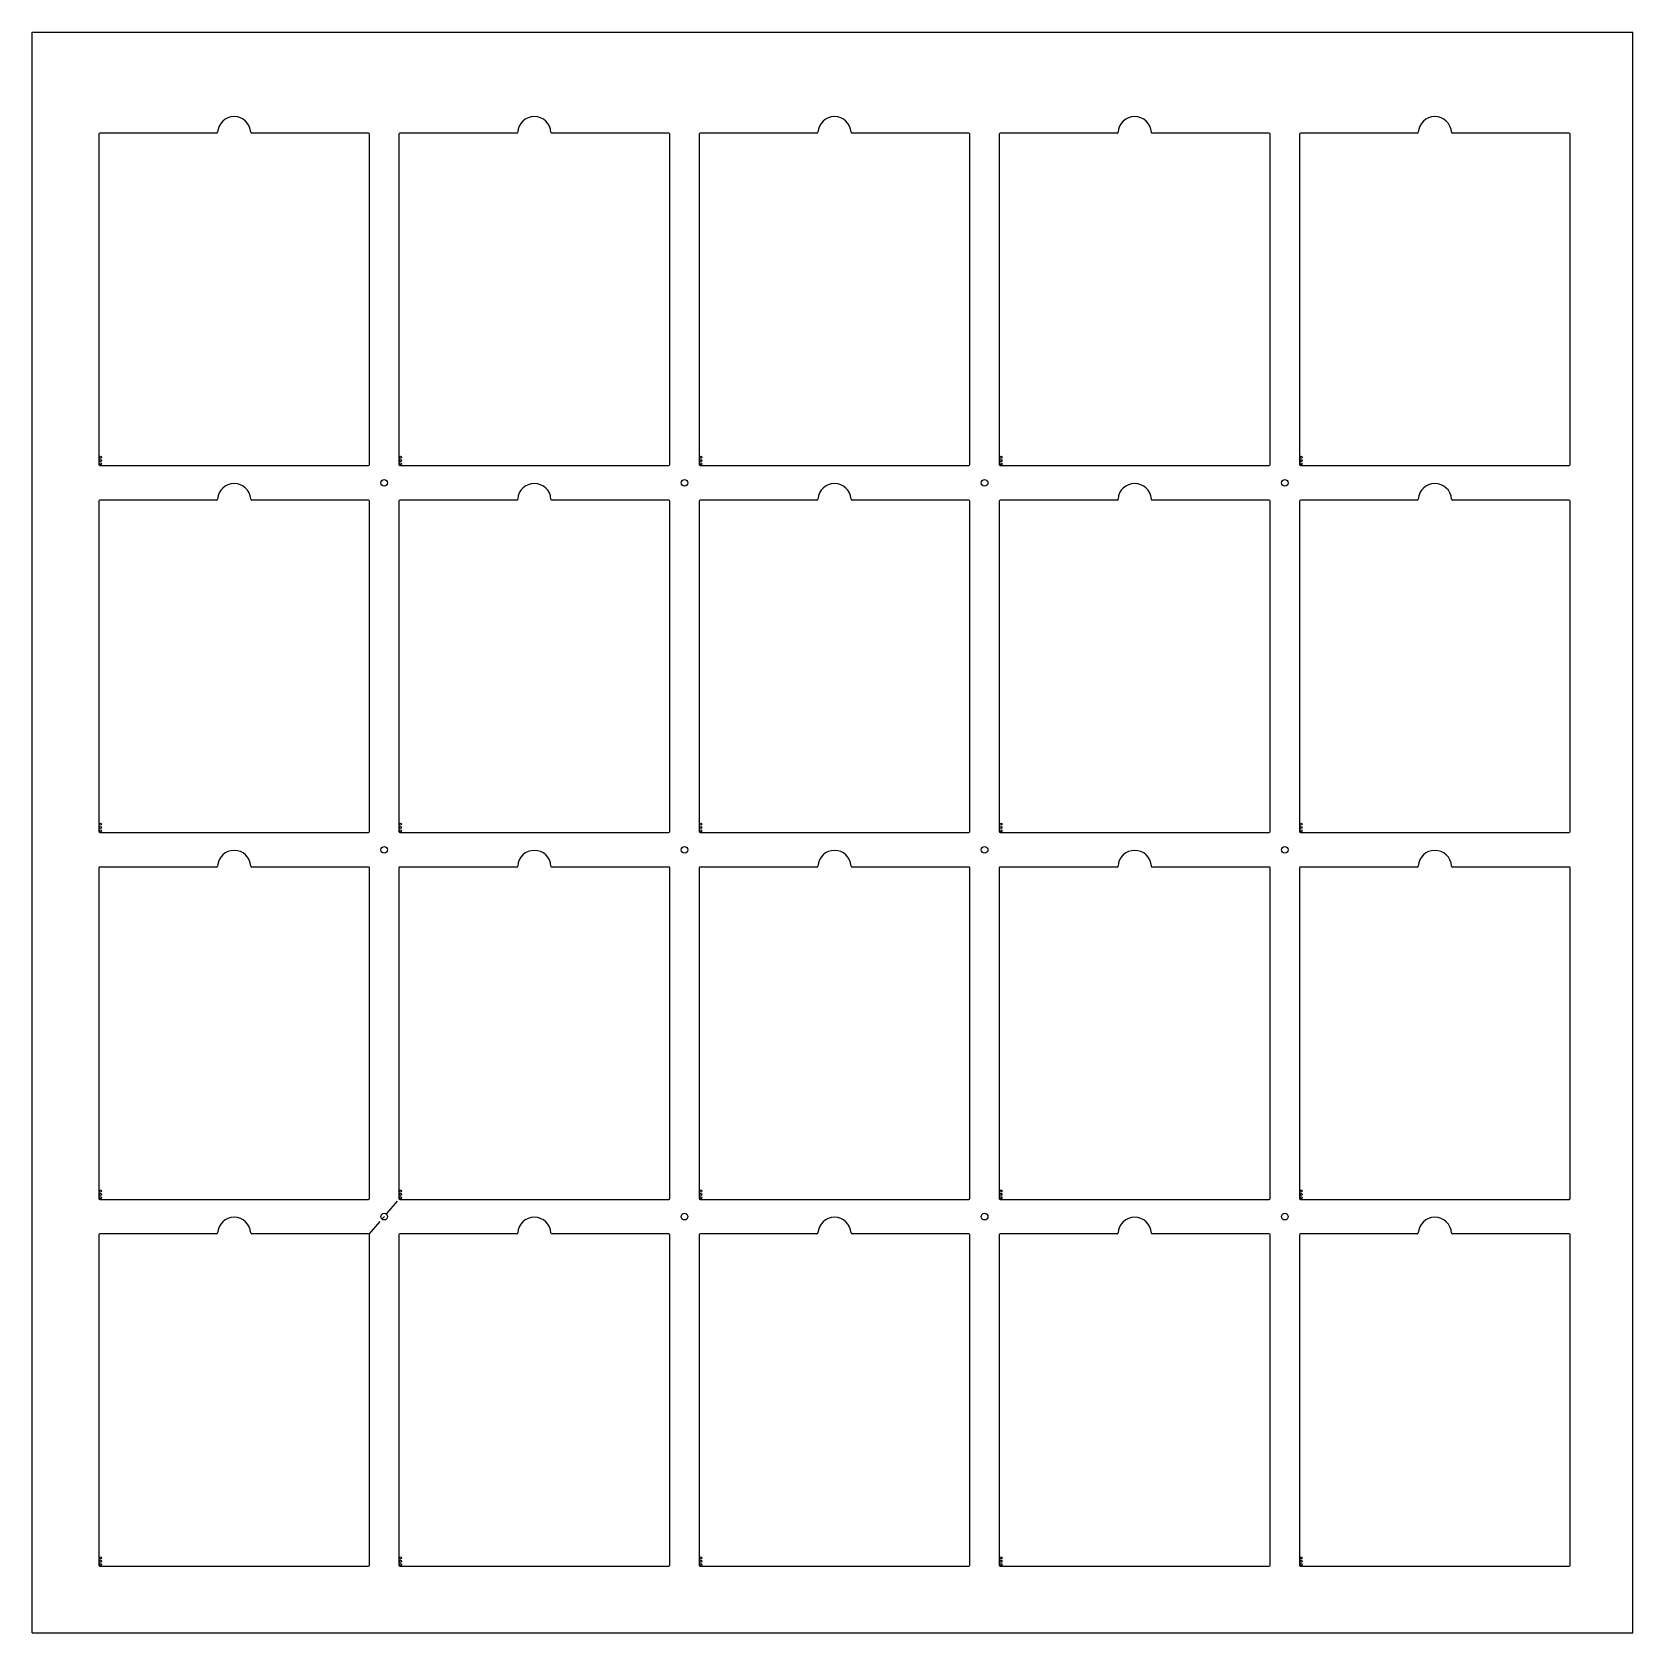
# Model space of a CAD drawing. Header units: inches. Extents: x 26.1 to 74.1, y 30.4 to 78.4.
import ezdxf

# ---------------------------------------------------------------- set-up
doc = ezdxf.new("R2010")
doc.units = ezdxf.units.IN
doc.header["$MEASUREMENT"] = 0
doc.linetypes.add('CENTERX2', pattern=[0.8, 0.5, -0.1, 0.1, -0.1])

msp = doc.modelspace()

# ---------------------------------------------------------------- linework, layer by layer
at = {"color": 7, "linetype": 'Continuous'}
for p, q in [((26.056, 30.44), (26.056, 78.44)), ((26.056, 78.44), (74.056, 78.44)), ((74.056, 30.44), (74.056, 78.44)), ((26.056, 30.44), (74.056, 30.44))]:
    msp.add_line(p, q, dxfattribs=at)
at = {"color": 7, "linetype": 'Continuous', "lineweight": 25}
for p, q in [((28.056, 75.374), (28.056, 65.472)), ((31.586, 75.405), (28.087, 75.405)), ((36.145, 75.405), (32.646, 75.405)), ((36.176, 65.472), (36.176, 75.374)), ((37.056, 75.374), (37.056, 65.472)), ((40.586, 75.405), (37.087, 75.405)), ((45.145, 75.405), (41.646, 75.405)), ((45.176, 65.472), (45.176, 75.374)), ((46.056, 75.374), (46.056, 65.472)), ((49.586, 75.405), (46.087, 75.405)), ((54.145, 75.405), (50.646, 75.405)), ((54.176, 65.472), (54.176, 75.374)), ((55.056, 75.374), (55.056, 65.472)), ((58.586, 75.405), (55.087, 75.405)), ((63.145, 75.405), (59.646, 75.405)), ((63.176, 65.472), (63.176, 75.374)), ((64.056, 75.374), (64.056, 65.472)), ((67.586, 75.405), (64.087, 75.405)), ((72.145, 75.405), (68.646, 75.405)), ((72.176, 65.472), (72.176, 75.374)), ((28.087, 65.44), (36.145, 65.44)), ((37.087, 65.44), (45.145, 65.44)), ((46.087, 65.44), (54.145, 65.44)), ((55.087, 65.44), (63.145, 65.44)), ((64.087, 65.44), (72.145, 65.44)), ((28.056, 64.374), (28.056, 54.472)), ((31.586, 64.405), (28.087, 64.405)), ((36.145, 64.405), (32.646, 64.405)), ((36.176, 54.472), (36.176, 64.374)), ((37.056, 64.374), (37.056, 54.472)), ((40.586, 64.405), (37.087, 64.405)), ((45.145, 64.405), (41.646, 64.405)), ((45.176, 54.472), (45.176, 64.374)), ((46.056, 64.374), (46.056, 54.472)), ((49.586, 64.405), (46.087, 64.405)), ((54.145, 64.405), (50.646, 64.405)), ((54.176, 54.472), (54.176, 64.374)), ((55.056, 64.374), (55.056, 54.472)), ((58.586, 64.405), (55.087, 64.405)), ((63.145, 64.405), (59.646, 64.405)), ((63.176, 54.472), (63.176, 64.374)), ((64.056, 64.374), (64.056, 54.472)), ((67.586, 64.405), (64.087, 64.405)), ((72.145, 64.405), (68.646, 64.405)), ((72.176, 54.472), (72.176, 64.374)), ((28.087, 54.44), (36.145, 54.44)), ((37.087, 54.44), (45.145, 54.44)), ((46.087, 54.44), (54.145, 54.44)), ((55.087, 54.44), (63.145, 54.44)), ((64.087, 54.44), (72.145, 54.44)), ((28.056, 53.374), (28.056, 43.472)), ((31.586, 53.405), (28.087, 53.405)), ((36.145, 53.405), (32.646, 53.405)), ((36.176, 43.472), (36.176, 53.374)), ((37.056, 53.374), (37.056, 43.472)), ((40.586, 53.405), (37.087, 53.405)), ((45.145, 53.405), (41.646, 53.405)), ((45.176, 43.472), (45.176, 53.374)), ((46.056, 53.374), (46.056, 43.472)), ((49.586, 53.405), (46.087, 53.405)), ((54.145, 53.405), (50.646, 53.405)), ((54.176, 43.472), (54.176, 53.374)), ((55.056, 53.374), (55.056, 43.472)), ((58.586, 53.405), (55.087, 53.405)), ((63.145, 53.405), (59.646, 53.405)), ((63.176, 43.472), (63.176, 53.374)), ((64.056, 53.374), (64.056, 43.472)), ((67.586, 53.405), (64.087, 53.405)), ((72.145, 53.405), (68.646, 53.405)), ((72.176, 43.472), (72.176, 53.374)), ((28.087, 43.44), (36.145, 43.44)), ((37.087, 43.44), (45.145, 43.44)), ((46.087, 43.44), (54.145, 43.44)), ((55.087, 43.44), (63.145, 43.44)), ((64.087, 43.44), (72.145, 43.44)), ((28.056, 42.374), (28.056, 32.472)), ((31.586, 42.405), (28.087, 42.405)), ((36.145, 42.405), (32.646, 42.405)), ((36.176, 32.472), (36.176, 42.374)), ((37.056, 42.374), (37.056, 32.472)), ((40.586, 42.405), (37.087, 42.405)), ((45.145, 42.405), (41.646, 42.405)), ((45.176, 32.472), (45.176, 42.374)), ((46.056, 42.374), (46.056, 32.472)), ((49.586, 42.405), (46.087, 42.405)), ((54.145, 42.405), (50.646, 42.405)), ((54.176, 32.472), (54.176, 42.374)), ((55.056, 42.374), (55.056, 32.472)), ((58.586, 42.405), (55.087, 42.405)), ((63.145, 42.405), (59.646, 42.405)), ((63.176, 32.472), (63.176, 42.374)), ((64.056, 42.374), (64.056, 32.472)), ((67.586, 42.405), (64.087, 42.405)), ((72.145, 42.405), (68.646, 42.405)), ((72.176, 32.472), (72.176, 42.374)), ((28.087, 32.44), (36.145, 32.44)), ((37.087, 32.44), (45.145, 32.44)), ((46.087, 32.44), (54.145, 32.44)), ((55.087, 32.44), (63.145, 32.44)), ((64.087, 32.44), (72.145, 32.44))]:
    msp.add_line(p, q, dxfattribs=at)
at = {"color": 7, "linetype": 'CENTERX2'}
msp.add_line((36.167, 42.396), (37.065, 43.45), dxfattribs=at)
at = {"color": 7, "linetype": 'Continuous', "lineweight": 25}
for centre in [(28.106, 65.69), (28.106, 65.59), (28.106, 65.49), (37.106, 65.69), (37.106, 65.59), (37.106, 65.49), (46.106, 65.69), (46.106, 65.59), (46.106, 65.49), (55.106, 65.69), (55.106, 65.59), (55.106, 65.49), (64.106, 65.69), (64.106, 65.59), (64.106, 65.49), (28.106, 54.69), (37.106, 54.69), (46.106, 54.69), (55.106, 54.69), (64.106, 54.69), (28.106, 54.59), (28.106, 54.49), (37.106, 54.59), (37.106, 54.49), (46.106, 54.59), (46.106, 54.49), (55.106, 54.59), (55.106, 54.49), (64.106, 54.59), (64.106, 54.49), (28.106, 43.69), (37.106, 43.69), (46.106, 43.69), (55.106, 43.69), (64.106, 43.69), (28.106, 43.59), (28.106, 43.49), (37.106, 43.59), (37.106, 43.49), (46.106, 43.59), (46.106, 43.49), (55.106, 43.59), (55.106, 43.49), (64.106, 43.59), (64.106, 43.49), (28.106, 32.69), (37.106, 32.69), (46.106, 32.69), (55.106, 32.69), (64.106, 32.69), (28.106, 32.59), (28.106, 32.49), (37.106, 32.59), (37.106, 32.49), (46.106, 32.59), (46.106, 32.49), (55.106, 32.59), (55.106, 32.49), (64.106, 32.59), (64.106, 32.49)]:
    msp.add_circle(centre, 0.0312, dxfattribs=at)
at = {"color": 7, "linetype": 'Continuous'}
for centre in [(36.616, 64.923), (45.616, 64.923), (54.616, 64.923), (63.616, 64.923), (36.616, 53.923), (45.616, 53.923), (54.616, 53.923), (63.616, 53.923), (36.616, 42.923), (45.616, 42.923), (54.616, 42.923), (63.616, 42.923)]:
    msp.add_circle(centre, 0.1, dxfattribs=at)
at = {"color": 7, "linetype": 'Continuous', "lineweight": 25}
for centre, radius, start, end in [((32.116, 75.405), 0.5, 3.3723, 176.6277), ((41.116, 75.405), 0.5, 3.3723, 176.6277), ((50.116, 75.405), 0.5, 3.3723, 176.6277), ((59.116, 75.405), 0.5, 3.3723, 176.6277), ((68.116, 75.405), 0.5, 3.3723, 176.6277), ((28.087, 75.374), 0.0313, 90, 180), ((31.586, 75.436), 0.0312, 270, 356.6277), ((32.646, 75.436), 0.0313, 183.3723, 270), ((36.145, 75.374), 0.0313, 0, 90), ((37.087, 75.374), 0.0313, 90, 180), ((40.586, 75.436), 0.0312, 270, 356.6277), ((41.646, 75.436), 0.0313, 183.3723, 270), ((45.145, 75.374), 0.0313, 0, 90), ((46.087, 75.374), 0.0313, 90, 180), ((49.586, 75.436), 0.0312, 270, 356.6277), ((50.646, 75.436), 0.0313, 183.3723, 270), ((54.145, 75.374), 0.0313, 0, 90), ((55.087, 75.374), 0.0313, 90, 180), ((58.586, 75.436), 0.0313, 270, 356.6277), ((59.646, 75.436), 0.0312, 183.3723, 270), ((63.145, 75.374), 0.0313, 0, 90), ((64.087, 75.374), 0.0313, 90, 180), ((67.586, 75.436), 0.0313, 270, 356.6277), ((68.646, 75.436), 0.0313, 183.3723, 270), ((72.145, 75.374), 0.0313, 0, 90), ((28.087, 65.472), 0.0313, 180, 270), ((36.145, 65.472), 0.0312, 270, 0), ((37.087, 65.472), 0.0312, 180, 270), ((45.145, 65.472), 0.0312, 270, 0), ((46.087, 65.472), 0.0312, 180, 270), ((54.145, 65.472), 0.0313, 270, 0), ((55.087, 65.472), 0.0312, 180, 270), ((63.145, 65.472), 0.0313, 270, 0), ((64.087, 65.472), 0.0312, 180, 270), ((72.145, 65.472), 0.0312, 270, 0), ((32.116, 64.405), 0.5, 3.3723, 176.6277), ((41.116, 64.405), 0.5, 3.3723, 176.6277), ((50.116, 64.405), 0.5, 3.3723, 176.6277), ((59.116, 64.405), 0.5, 3.3723, 176.6277), ((68.116, 64.405), 0.5, 3.3723, 176.6277), ((28.087, 64.374), 0.0313, 90, 180), ((31.586, 64.436), 0.0312, 270, 356.6277), ((32.646, 64.436), 0.0313, 183.3723, 270), ((36.145, 64.374), 0.0313, 0, 90), ((37.087, 64.374), 0.0313, 90, 180), ((40.586, 64.436), 0.0312, 270, 356.6277), ((41.646, 64.436), 0.0313, 183.3723, 270), ((45.145, 64.374), 0.0313, 0, 90), ((46.087, 64.374), 0.0313, 90, 180), ((49.586, 64.436), 0.0312, 270, 356.6277), ((50.646, 64.436), 0.0313, 183.3723, 270), ((54.145, 64.374), 0.0313, 0, 90), ((55.087, 64.374), 0.0313, 90, 180), ((58.586, 64.436), 0.0313, 270, 356.6277), ((59.646, 64.436), 0.0312, 183.3723, 270), ((63.145, 64.374), 0.0313, 0, 90), ((64.087, 64.374), 0.0313, 90, 180), ((67.586, 64.436), 0.0313, 270, 356.6277), ((68.646, 64.436), 0.0313, 183.3723, 270), ((72.145, 64.374), 0.0313, 0, 90), ((28.087, 54.472), 0.0313, 180, 270), ((36.145, 54.472), 0.0312, 270, 0), ((37.087, 54.472), 0.0312, 180, 270), ((45.145, 54.472), 0.0312, 270, 0), ((46.087, 54.472), 0.0312, 180, 270), ((54.145, 54.472), 0.0313, 270, 0), ((55.087, 54.472), 0.0312, 180, 270), ((63.145, 54.472), 0.0313, 270, 0), ((64.087, 54.472), 0.0312, 180, 270), ((72.145, 54.472), 0.0312, 270, 0), ((32.116, 53.405), 0.5, 3.3723, 176.6277), ((41.116, 53.405), 0.5, 3.3723, 176.6277), ((50.116, 53.405), 0.5, 3.3723, 176.6277), ((59.116, 53.405), 0.5, 3.3723, 176.6277), ((68.116, 53.405), 0.5, 3.3723, 176.6277), ((28.087, 53.374), 0.0313, 90, 180), ((31.586, 53.436), 0.0312, 270, 356.6277), ((32.646, 53.436), 0.0313, 183.3723, 270), ((36.145, 53.374), 0.0312, 0, 90), ((37.087, 53.374), 0.0312, 90, 180), ((40.586, 53.436), 0.0312, 270, 356.6277), ((41.646, 53.436), 0.0313, 183.3723, 270), ((45.145, 53.374), 0.0312, 0, 90), ((46.087, 53.374), 0.0312, 90, 180), ((49.586, 53.436), 0.0312, 270, 356.6277), ((50.646, 53.436), 0.0313, 183.3723, 270), ((54.145, 53.374), 0.0313, 0, 90), ((55.087, 53.374), 0.0312, 90, 180), ((58.586, 53.436), 0.0313, 270, 356.6277), ((59.646, 53.436), 0.0312, 183.3723, 270), ((63.145, 53.374), 0.0313, 0, 90), ((64.087, 53.374), 0.0312, 90, 180), ((67.586, 53.436), 0.0313, 270, 356.6277), ((68.646, 53.436), 0.0313, 183.3723, 270), ((72.145, 53.374), 0.0312, 0, 90), ((28.087, 43.472), 0.0313, 180, 270), ((36.145, 43.472), 0.0312, 270, 0), ((37.087, 43.472), 0.0312, 180, 270), ((45.145, 43.472), 0.0312, 270, 0), ((46.087, 43.472), 0.0312, 180, 270), ((54.145, 43.472), 0.0313, 270, 0), ((55.087, 43.472), 0.0312, 180, 270), ((63.145, 43.472), 0.0313, 270, 0), ((64.087, 43.472), 0.0312, 180, 270), ((72.145, 43.472), 0.0312, 270, 0), ((32.116, 42.405), 0.5, 3.3723, 176.6277), ((41.116, 42.405), 0.5, 3.3723, 176.6277), ((50.116, 42.405), 0.5, 3.3723, 176.6277), ((59.116, 42.405), 0.5, 3.3723, 176.6277), ((68.116, 42.405), 0.5, 3.3723, 176.6277), ((28.087, 42.374), 0.0313, 90, 180), ((31.586, 42.436), 0.0312, 270, 356.6277), ((32.646, 42.436), 0.0313, 183.3723, 270), ((36.145, 42.374), 0.0312, 0, 90), ((37.087, 42.374), 0.0312, 90, 180), ((40.586, 42.436), 0.0312, 270, 356.6277), ((41.646, 42.436), 0.0313, 183.3723, 270), ((45.145, 42.374), 0.0312, 0, 90), ((46.087, 42.374), 0.0312, 90, 180), ((49.586, 42.436), 0.0312, 270, 356.6277), ((50.646, 42.436), 0.0313, 183.3723, 270), ((54.145, 42.374), 0.0313, 0, 90), ((55.087, 42.374), 0.0312, 90, 180), ((58.586, 42.436), 0.0313, 270, 356.6277), ((59.646, 42.436), 0.0312, 183.3723, 270), ((63.145, 42.374), 0.0313, 0, 90), ((64.087, 42.374), 0.0312, 90, 180), ((67.586, 42.436), 0.0313, 270, 356.6277), ((68.646, 42.436), 0.0313, 183.3723, 270), ((72.145, 42.374), 0.0312, 0, 90), ((28.087, 32.472), 0.0313, 180, 270), ((36.145, 32.472), 0.0313, 270, 0), ((37.087, 32.472), 0.0313, 180, 270), ((45.145, 32.472), 0.0313, 270, 0), ((46.087, 32.472), 0.0313, 180, 270), ((54.145, 32.472), 0.0313, 270, 0), ((55.087, 32.472), 0.0313, 180, 270), ((63.145, 32.472), 0.0313, 270, 0), ((64.087, 32.472), 0.0313, 180, 270), ((72.145, 32.472), 0.0313, 270, 0)]:
    msp.add_arc(centre, radius, start, end, dxfattribs=at)

doc.saveas('drawing.dxf')
